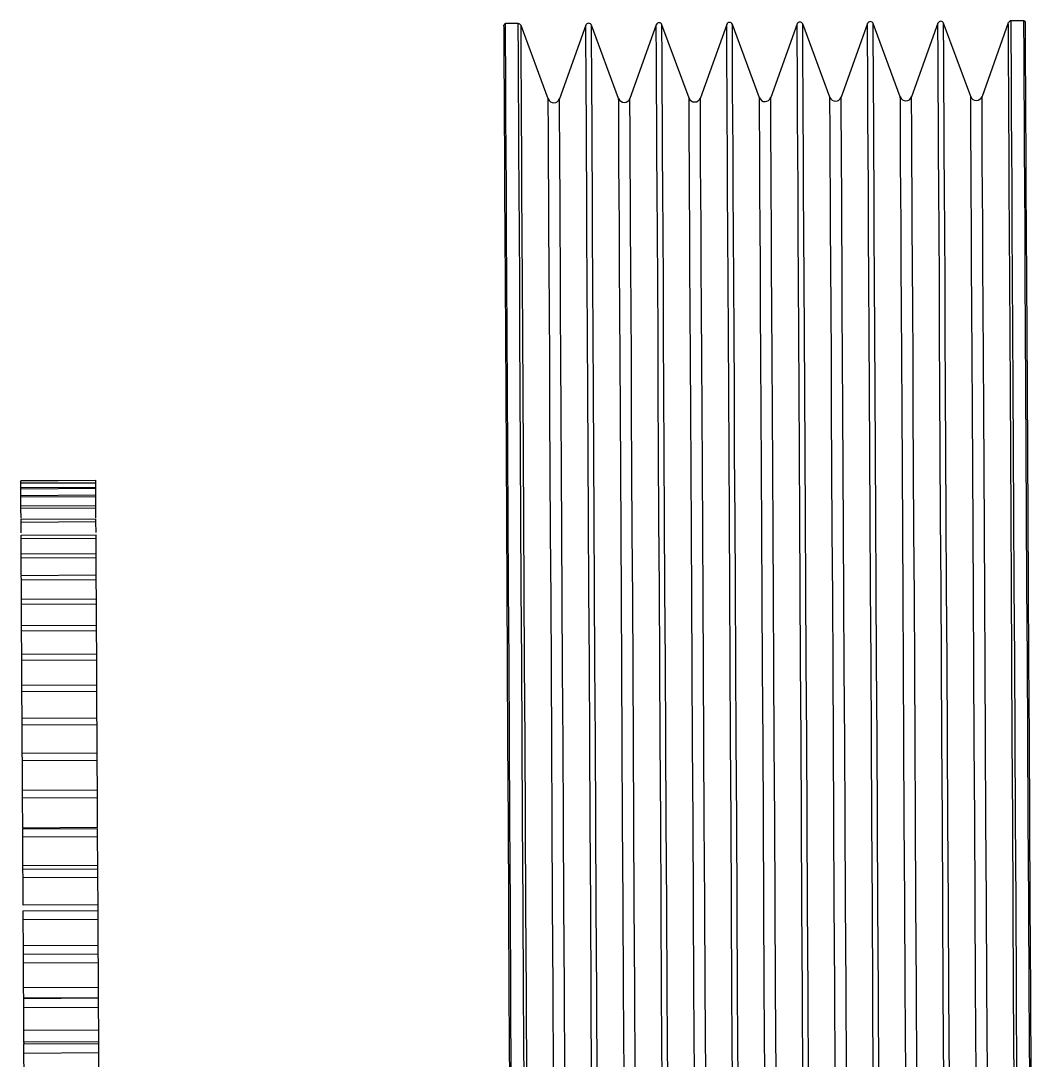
# Model space of a CAD drawing. Header units: millimetres. Extents: x -1795330 to -1787343, y -899964 to -866814.
# Drawn here: x -1787441.57 to -1787427.92, y -899872.8 to -899858.76 of the extents above; entities that cross this region are included whole.
import ezdxf

# ---------------------------------------------------------------- set-up
doc = ezdxf.new("R2010")
doc.units = ezdxf.units.MM

msp = doc.modelspace()

# ---------------------------------------------------------------- linework, layer by layer
at = {"color": 7, "linetype": 'Continuous', "lineweight": 25}
for p, q in [((-1787428.019, -899858.761), (-1787428.191, -899858.762)), ((-1787434.848, -899858.798), (-1787435.02, -899858.799)), ((-1787434.442, -899859.816), (-1787434.809, -899858.825)), ((-1787433.934, -899858.82), (-1787434.29, -899859.815)), ((-1787433.492, -899859.81), (-1787433.858, -899858.819)), ((-1787432.983, -899858.815), (-1787433.339, -899859.81)), ((-1787432.541, -899859.805), (-1787432.907, -899858.814)), ((-1787432.032, -899858.809), (-1787432.388, -899859.804)), ((-1787431.59, -899859.8), (-1787431.956, -899858.809)), ((-1787431.081, -899858.804), (-1787431.437, -899859.799)), ((-1787430.639, -899859.795), (-1787431.005, -899858.804)), ((-1787430.13, -899858.799), (-1787430.486, -899859.794)), ((-1787429.688, -899859.79), (-1787430.054, -899858.799)), ((-1787429.179, -899858.794), (-1787429.535, -899859.789)), ((-1787428.737, -899859.784), (-1787429.103, -899858.793)), ((-1787428.229, -899858.789), (-1787428.584, -899859.784)), ((-1787441.566, -899864.975), (-1787440.554, -899864.969)), ((-1787440.554, -899864.972), (-1787441.566, -899864.977)), ((-1787441.566, -899864.977), (-1787441.566, -899864.975)), ((-1787441.566, -899865.022), (-1787441.566, -899864.977)), ((-1787441.566, -899865.002), (-1787440.554, -899864.997)), ((-1787441.566, -899865.013), (-1787441.566, -899865.002)), ((-1787440.554, -899865.007), (-1787441.566, -899865.013)), ((-1787441.565, -899865.068), (-1787441.566, -899865.013)), ((-1787441.565, -899865.068), (-1787440.554, -899865.063)), ((-1787441.565, -899865.087), (-1787441.565, -899865.068)), ((-1787440.554, -899865.081), (-1787441.565, -899865.087)), ((-1787441.565, -899865.173), (-1787441.565, -899865.087)), ((-1787440.554, -899864.972), (-1787440.554, -899864.969)), ((-1787440.554, -899865.017), (-1787440.554, -899864.972)), ((-1787440.554, -899865.007), (-1787440.554, -899864.997)), ((-1787440.554, -899865.063), (-1787440.554, -899865.007)), ((-1787440.554, -899865.081), (-1787440.554, -899865.063)), ((-1787440.553, -899865.167), (-1787440.554, -899865.081)), ((-1787441.565, -899865.173), (-1787440.553, -899865.167)), ((-1787441.565, -899865.199), (-1787441.565, -899865.173)), ((-1787440.553, -899865.194), (-1787441.565, -899865.199)), ((-1787441.564, -899865.315), (-1787441.565, -899865.199)), ((-1787440.553, -899865.194), (-1787440.553, -899865.167)), ((-1787440.552, -899865.31), (-1787440.553, -899865.194)), ((-1787441.564, -899865.315), (-1787440.552, -899865.31)), ((-1787441.564, -899865.35), (-1787441.564, -899865.315)), ((-1787440.552, -899865.344), (-1787441.564, -899865.35)), ((-1787441.563, -899865.482), (-1787441.564, -899865.35)), ((-1787440.552, -899865.344), (-1787440.552, -899865.31)), ((-1787440.551, -899865.476), (-1787440.552, -899865.344)), ((-1787441.563, -899865.495), (-1787440.551, -899865.49)), ((-1787441.563, -899865.538), (-1787441.563, -899865.495)), ((-1787440.551, -899865.532), (-1787440.551, -899865.49)), ((-1787440.551, -899865.532), (-1787441.563, -899865.538)), ((-1787441.562, -899865.679), (-1787441.563, -899865.538)), ((-1787440.55, -899865.674), (-1787440.551, -899865.532)), ((-1787441.562, -899865.712), (-1787440.55, -899865.707)), ((-1787441.562, -899865.762), (-1787441.562, -899865.712)), ((-1787440.55, -899865.757), (-1787441.562, -899865.762)), ((-1787441.56, -899865.965), (-1787441.562, -899865.762)), ((-1787440.55, -899865.757), (-1787440.55, -899865.707)), ((-1787440.549, -899865.96), (-1787440.55, -899865.757)), ((-1787441.56, -899865.965), (-1787440.549, -899865.96)), ((-1787441.56, -899866.023), (-1787441.56, -899865.965)), ((-1787440.548, -899866.017), (-1787441.56, -899866.023)), ((-1787441.559, -899866.246), (-1787441.56, -899866.023)), ((-1787440.548, -899866.017), (-1787440.549, -899865.96)), ((-1787440.547, -899866.241), (-1787440.548, -899866.017)), ((-1787441.559, -899866.254), (-1787440.547, -899866.248)), ((-1787441.558, -899866.318), (-1787441.559, -899866.254)), ((-1787440.547, -899866.313), (-1787441.558, -899866.318)), ((-1787441.557, -899866.576), (-1787441.558, -899866.318)), ((-1787440.547, -899866.313), (-1787440.547, -899866.248)), ((-1787440.545, -899866.571), (-1787440.547, -899866.313)), ((-1787441.557, -899866.576), (-1787440.545, -899866.571)), ((-1787441.557, -899866.648), (-1787441.557, -899866.576)), ((-1787440.545, -899866.642), (-1787440.545, -899866.571)), ((-1787440.545, -899866.642), (-1787441.557, -899866.648)), ((-1787441.555, -899866.932), (-1787441.557, -899866.648)), ((-1787440.543, -899866.926), (-1787440.545, -899866.642)), ((-1787441.555, -899866.932), (-1787440.543, -899866.926)), ((-1787441.555, -899867.01), (-1787441.555, -899866.932)), ((-1787440.543, -899867.004), (-1787441.555, -899867.01)), ((-1787441.553, -899867.319), (-1787441.555, -899867.01)), ((-1787440.543, -899867.004), (-1787440.543, -899866.926)), ((-1787440.541, -899867.313), (-1787440.543, -899867.004)), ((-1787441.553, -899867.319), (-1787440.541, -899867.313)), ((-1787441.553, -899867.404), (-1787441.553, -899867.319)), ((-1787440.541, -899867.398), (-1787440.541, -899867.313)), ((-1787440.541, -899867.398), (-1787441.553, -899867.404)), ((-1787441.551, -899867.736), (-1787441.553, -899867.404)), ((-1787440.539, -899867.731), (-1787440.541, -899867.398)), ((-1787441.551, -899867.736), (-1787440.539, -899867.731)), ((-1787441.55, -899867.827), (-1787441.551, -899867.736)), ((-1787440.539, -899867.822), (-1787440.539, -899867.731)), ((-1787440.539, -899867.822), (-1787441.55, -899867.827)), ((-1787441.548, -899868.183), (-1787441.55, -899867.827)), ((-1787440.537, -899868.177), (-1787440.539, -899867.822)), ((-1787441.548, -899868.183), (-1787440.537, -899868.177)), ((-1787440.536, -899868.274), (-1787440.537, -899868.177)), ((-1787441.548, -899868.28), (-1787441.548, -899868.183)), ((-1787440.536, -899868.274), (-1787441.548, -899868.28)), ((-1787441.546, -899868.656), (-1787441.548, -899868.28)), ((-1787440.534, -899868.651), (-1787440.536, -899868.274)), ((-1787441.546, -899868.656), (-1787440.534, -899868.651)), ((-1787441.545, -899868.759), (-1787441.546, -899868.656)), ((-1787440.533, -899868.753), (-1787440.534, -899868.651)), ((-1787440.533, -899868.753), (-1787441.545, -899868.759)), ((-1787441.543, -899869.179), (-1787441.545, -899868.759)), ((-1787440.531, -899869.173), (-1787440.533, -899868.753)), ((-1787441.543, -899869.156), (-1787440.531, -899869.15)), ((-1787441.542, -899869.263), (-1787441.543, -899869.156)), ((-1787440.531, -899869.258), (-1787440.531, -899869.15)), ((-1787440.531, -899869.258), (-1787441.542, -899869.263)), ((-1787441.54, -899869.668), (-1787441.542, -899869.263)), ((-1787440.528, -899869.662), (-1787440.531, -899869.258)), ((-1787440.528, -899869.662), (-1787441.54, -899869.668)), ((-1787441.54, -899869.679), (-1787440.528, -899869.673)), ((-1787441.539, -899869.791), (-1787441.54, -899869.679)), ((-1787440.528, -899869.785), (-1787440.528, -899869.673)), ((-1787440.528, -899869.785), (-1787441.539, -899869.791)), ((-1787441.537, -899870.179), (-1787441.539, -899869.791)), ((-1787440.526, -899870.173), (-1787440.528, -899869.785)), ((-1787440.526, -899870.173), (-1787441.537, -899870.179)), ((-1787441.537, -899870.224), (-1787441.537, -899870.179)), ((-1787441.537, -899870.224), (-1787440.525, -899870.218)), ((-1787441.536, -899870.34), (-1787441.537, -899870.224)), ((-1787440.525, -899870.218), (-1787440.526, -899870.173)), ((-1787440.525, -899870.335), (-1787440.525, -899870.218)), ((-1787440.525, -899870.335), (-1787441.536, -899870.34)), ((-1787441.534, -899870.71), (-1787441.536, -899870.34)), ((-1787440.523, -899870.705), (-1787440.525, -899870.335)), ((-1787440.523, -899870.705), (-1787441.534, -899870.71)), ((-1787440.522, -899870.783), (-1787440.523, -899870.705)), ((-1787441.534, -899870.788), (-1787440.522, -899870.783)), ((-1787441.533, -899870.909), (-1787441.534, -899870.788)), ((-1787440.522, -899870.903), (-1787440.522, -899870.783)), ((-1787440.522, -899870.903), (-1787441.533, -899870.909)), ((-1787441.531, -899871.26), (-1787441.533, -899870.909)), ((-1787440.52, -899871.254), (-1787440.522, -899870.903)), ((-1787440.52, -899871.254), (-1787441.531, -899871.26)), ((-1787441.531, -899871.371), (-1787441.531, -899871.26)), ((-1787440.519, -899871.366), (-1787440.52, -899871.254)), ((-1787441.531, -899871.371), (-1787440.519, -899871.366)), ((-1787441.53, -899871.495), (-1787441.531, -899871.371)), ((-1787440.518, -899871.49), (-1787440.519, -899871.366)), ((-1787440.518, -899871.49), (-1787441.53, -899871.495)), ((-1787441.528, -899871.825), (-1787441.53, -899871.495)), ((-1787440.517, -899871.82), (-1787440.518, -899871.49)), ((-1787440.517, -899871.82), (-1787441.528, -899871.825)), ((-1787441.527, -899871.98), (-1787441.528, -899871.825)), ((-1787440.516, -899871.975), (-1787440.517, -899871.82)), ((-1787440.516, -899871.962), (-1787441.527, -899871.967)), ((-1787441.527, -899871.97), (-1787440.516, -899871.964)), ((-1787441.527, -899871.967), (-1787441.527, -899871.97)), ((-1787441.527, -899872.097), (-1787441.527, -899871.97)), ((-1787440.516, -899871.964), (-1787440.516, -899871.962)), ((-1787440.515, -899872.091), (-1787440.516, -899871.964)), ((-1787440.515, -899872.091), (-1787441.527, -899872.097)), ((-1787441.525, -899872.405), (-1787441.527, -899872.097)), ((-1787440.513, -899872.4), (-1787440.515, -899872.091)), ((-1787440.513, -899872.4), (-1787441.525, -899872.405)), ((-1787441.524, -899872.564), (-1787441.525, -899872.405)), ((-1787440.513, -899872.558), (-1787440.513, -899872.4)), ((-1787440.513, -899872.557), (-1787441.524, -899872.563)), ((-1787441.524, -899872.563), (-1787441.524, -899872.582)), ((-1787441.524, -899872.582), (-1787440.512, -899872.577)), ((-1787441.523, -899872.712), (-1787441.524, -899872.582)), ((-1787440.512, -899872.577), (-1787440.513, -899872.557)), ((-1787440.512, -899872.706), (-1787440.512, -899872.577)), ((-1787440.512, -899872.706), (-1787441.523, -899872.712)), ((-1787441.522, -899872.997), (-1787441.523, -899872.712)), ((-1787440.51, -899872.992), (-1787440.512, -899872.706))]:
    msp.add_line(p, q, dxfattribs=at)
at = {"color": 7, "linetype": 'Continuous', "lineweight": 25, "flags": 128}
for points in [[(-1787428.112, -899873.083), (-1787428.119, -899871.859), (-1787428.125, -899870.675), (-1787428.132, -899869.534), (-1787428.138, -899868.438), (-1787428.143, -899867.39), (-1787428.149, -899866.392), (-1787428.154, -899865.447), (-1787428.159, -899864.557), (-1787428.163, -899863.724), (-1787428.168, -899862.951), (-1787428.172, -899862.238), (-1787428.175, -899861.588), (-1787428.178, -899861.003), (-1787428.181, -899860.483), (-1787428.184, -899860.029), (-1787428.186, -899859.644), (-1787428.188, -899859.327), (-1787428.189, -899859.08), (-1787428.19, -899858.904), (-1787428.19, -899858.797), (-1787428.191, -899858.762), (-1787428.191, -899858.762)], [(-1787427.94, -899873.082), (-1787427.947, -899871.859), (-1787427.953, -899870.674), (-1787427.96, -899869.533), (-1787427.966, -899868.437), (-1787427.971, -899867.389), (-1787427.977, -899866.391), (-1787427.982, -899865.446), (-1787427.987, -899864.556), (-1787427.991, -899863.724), (-1787427.996, -899862.95), (-1787428, -899862.237), (-1787428.003, -899861.587), (-1787428.006, -899861.002), (-1787428.009, -899860.482), (-1787428.012, -899860.028), (-1787428.014, -899859.643), (-1787428.016, -899859.326), (-1787428.017, -899859.079), (-1787428.018, -899858.903), (-1787428.018, -899858.796), (-1787428.019, -899858.761), (-1787428.019, -899858.761)], [(-1787434.961, -899873.132), (-1787434.968, -899871.908), (-1787434.974, -899870.725), (-1787434.981, -899869.584), (-1787434.987, -899868.489), (-1787434.992, -899867.442), (-1787434.998, -899866.445), (-1787435.003, -899865.5), (-1787435.008, -899864.611), (-1787435.012, -899863.779), (-1787435.017, -899863.006), (-1787435.021, -899862.294), (-1787435.024, -899861.644), (-1787435.027, -899861.059), (-1787435.03, -899860.539), (-1787435.033, -899860.086), (-1787435.035, -899859.701), (-1787435.037, -899859.385), (-1787435.038, -899859.138), (-1787435.039, -899858.961), (-1787435.039, -899858.855), (-1787435.04, -899858.82), (-1787435.04, -899858.82)], [(-1787434.941, -899873.121), (-1787434.948, -899871.897), (-1787434.954, -899870.713), (-1787434.96, -899869.571), (-1787434.966, -899868.475), (-1787434.972, -899867.427), (-1787434.978, -899866.429), (-1787434.983, -899865.484), (-1787434.988, -899864.595), (-1787434.992, -899863.762), (-1787434.997, -899862.988), (-1787435, -899862.276), (-1787435.004, -899861.626), (-1787435.007, -899861.04), (-1787435.01, -899860.52), (-1787435.013, -899860.067), (-1787435.015, -899859.681), (-1787435.016, -899859.365), (-1787435.018, -899859.118), (-1787435.019, -899858.941), (-1787435.019, -899858.835), (-1787435.02, -899858.799), (-1787435.02, -899858.799)], [(-1787434.769, -899873.12), (-1787434.776, -899871.896), (-1787434.782, -899870.712), (-1787434.788, -899869.57), (-1787434.794, -899868.474), (-1787434.8, -899867.426), (-1787434.806, -899866.428), (-1787434.811, -899865.484), (-1787434.816, -899864.594), (-1787434.82, -899863.761), (-1787434.825, -899862.987), (-1787434.828, -899862.275), (-1787434.832, -899861.625), (-1787434.835, -899861.039), (-1787434.838, -899860.519), (-1787434.841, -899860.066), (-1787434.843, -899859.68), (-1787434.844, -899859.364), (-1787434.846, -899859.117), (-1787434.847, -899858.94), (-1787434.847, -899858.834), (-1787434.848, -899858.798), (-1787434.848, -899858.798)], [(-1787434.731, -899873.134), (-1787434.738, -899871.911), (-1787434.744, -899870.728), (-1787434.75, -899869.587), (-1787434.756, -899868.492), (-1787434.762, -899867.445), (-1787434.768, -899866.448), (-1787434.773, -899865.504), (-1787434.778, -899864.615), (-1787434.782, -899863.783), (-1787434.786, -899863.01), (-1787434.79, -899862.298), (-1787434.794, -899861.649), (-1787434.797, -899861.064), (-1787434.8, -899860.544), (-1787434.802, -899860.091), (-1787434.805, -899859.706), (-1787434.806, -899859.39), (-1787434.808, -899859.143), (-1787434.809, -899858.966), (-1787434.809, -899858.86), (-1787434.809, -899858.825), (-1787434.809, -899858.825)], [(-1787433.856, -899873.129), (-1787433.863, -899871.906), (-1787433.869, -899870.723), (-1787433.875, -899869.582), (-1787433.881, -899868.487), (-1787433.887, -899867.44), (-1787433.893, -899866.443), (-1787433.898, -899865.499), (-1787433.903, -899864.61), (-1787433.907, -899863.778), (-1787433.911, -899863.005), (-1787433.915, -899862.293), (-1787433.919, -899861.644), (-1787433.922, -899861.059), (-1787433.925, -899860.539), (-1787433.927, -899860.086), (-1787433.93, -899859.701), (-1787433.931, -899859.385), (-1787433.933, -899859.138), (-1787433.934, -899858.962), (-1787433.934, -899858.855), (-1787433.934, -899858.82), (-1787433.934, -899858.82)], [(-1787433.78, -899873.128), (-1787433.787, -899871.906), (-1787433.793, -899870.722), (-1787433.799, -899869.582), (-1787433.805, -899868.487), (-1787433.811, -899867.44), (-1787433.817, -899866.443), (-1787433.822, -899865.499), (-1787433.827, -899864.61), (-1787433.831, -899863.778), (-1787433.835, -899863.005), (-1787433.839, -899862.293), (-1787433.843, -899861.644), (-1787433.846, -899861.058), (-1787433.849, -899860.539), (-1787433.851, -899860.086), (-1787433.854, -899859.701), (-1787433.855, -899859.385), (-1787433.857, -899859.138), (-1787433.858, -899858.961), (-1787433.858, -899858.855), (-1787433.858, -899858.819), (-1787433.858, -899858.819)], [(-1787432.905, -899873.124), (-1787432.912, -899871.901), (-1787432.918, -899870.718), (-1787432.924, -899869.577), (-1787432.93, -899868.482), (-1787432.936, -899867.435), (-1787432.942, -899866.438), (-1787432.947, -899865.494), (-1787432.952, -899864.605), (-1787432.956, -899863.773), (-1787432.96, -899863), (-1787432.964, -899862.288), (-1787432.968, -899861.639), (-1787432.971, -899861.054), (-1787432.974, -899860.534), (-1787432.976, -899860.081), (-1787432.979, -899859.696), (-1787432.98, -899859.38), (-1787432.982, -899859.133), (-1787432.983, -899858.956), (-1787432.983, -899858.85), (-1787432.983, -899858.815), (-1787432.983, -899858.815)], [(-1787432.829, -899873.123), (-1787432.836, -899871.9), (-1787432.842, -899870.717), (-1787432.848, -899869.577), (-1787432.854, -899868.482), (-1787432.86, -899867.434), (-1787432.866, -899866.438), (-1787432.871, -899865.494), (-1787432.876, -899864.604), (-1787432.88, -899863.773), (-1787432.884, -899863), (-1787432.888, -899862.288), (-1787432.892, -899861.638), (-1787432.895, -899861.053), (-1787432.898, -899860.534), (-1787432.9, -899860.081), (-1787432.903, -899859.696), (-1787432.904, -899859.379), (-1787432.906, -899859.133), (-1787432.907, -899858.956), (-1787432.907, -899858.85), (-1787432.907, -899858.814), (-1787432.907, -899858.814)], [(-1787431.954, -899873.118), (-1787431.961, -899871.895), (-1787431.967, -899870.712), (-1787431.973, -899869.572), (-1787431.979, -899868.477), (-1787431.985, -899867.43), (-1787431.991, -899866.433), (-1787431.996, -899865.489), (-1787432.001, -899864.6), (-1787432.005, -899863.768), (-1787432.009, -899862.995), (-1787432.013, -899862.283), (-1787432.017, -899861.634), (-1787432.02, -899861.048), (-1787432.023, -899860.529), (-1787432.026, -899860.076), (-1787432.028, -899859.691), (-1787432.029, -899859.375), (-1787432.031, -899859.128), (-1787432.032, -899858.951), (-1787432.032, -899858.845), (-1787432.032, -899858.809), (-1787432.032, -899858.809)], [(-1787431.878, -899873.118), (-1787431.885, -899871.895), (-1787431.891, -899870.712), (-1787431.897, -899869.572), (-1787431.903, -899868.476), (-1787431.909, -899867.429), (-1787431.915, -899866.432), (-1787431.92, -899865.488), (-1787431.925, -899864.599), (-1787431.929, -899863.767), (-1787431.933, -899862.994), (-1787431.937, -899862.283), (-1787431.941, -899861.633), (-1787431.944, -899861.048), (-1787431.947, -899860.528), (-1787431.949, -899860.075), (-1787431.952, -899859.69), (-1787431.953, -899859.374), (-1787431.955, -899859.127), (-1787431.956, -899858.951), (-1787431.956, -899858.844), (-1787431.956, -899858.809), (-1787431.956, -899858.809)], [(-1787431.003, -899873.113), (-1787431.01, -899871.89), (-1787431.016, -899870.707), (-1787431.022, -899869.567), (-1787431.028, -899868.472), (-1787431.034, -899867.424), (-1787431.04, -899866.428), (-1787431.045, -899865.484), (-1787431.05, -899864.594), (-1787431.054, -899863.763), (-1787431.059, -899862.99), (-1787431.062, -899862.278), (-1787431.066, -899861.628), (-1787431.069, -899861.043), (-1787431.072, -899860.524), (-1787431.075, -899860.071), (-1787431.077, -899859.686), (-1787431.078, -899859.369), (-1787431.08, -899859.123), (-1787431.081, -899858.946), (-1787431.081, -899858.84), (-1787431.081, -899858.804), (-1787431.081, -899858.804)], [(-1787430.927, -899873.113), (-1787430.934, -899871.89), (-1787430.94, -899870.707), (-1787430.946, -899869.566), (-1787430.952, -899868.471), (-1787430.958, -899867.424), (-1787430.964, -899866.427), (-1787430.969, -899865.483), (-1787430.974, -899864.594), (-1787430.978, -899863.762), (-1787430.982, -899862.989), (-1787430.986, -899862.277), (-1787430.99, -899861.628), (-1787430.993, -899861.043), (-1787430.996, -899860.523), (-1787430.998, -899860.07), (-1787431.001, -899859.685), (-1787431.002, -899859.369), (-1787431.004, -899859.122), (-1787431.005, -899858.945), (-1787431.005, -899858.839), (-1787431.005, -899858.804), (-1787431.005, -899858.804)], [(-1787430.052, -899873.108), (-1787430.059, -899871.885), (-1787430.065, -899870.702), (-1787430.071, -899869.562), (-1787430.077, -899868.466), (-1787430.083, -899867.419), (-1787430.089, -899866.422), (-1787430.094, -899865.478), (-1787430.099, -899864.589), (-1787430.103, -899863.757), (-1787430.108, -899862.984), (-1787430.111, -899862.273), (-1787430.115, -899861.623), (-1787430.118, -899861.038), (-1787430.121, -899860.518), (-1787430.124, -899860.065), (-1787430.126, -899859.68), (-1787430.127, -899859.364), (-1787430.129, -899859.117), (-1787430.13, -899858.941), (-1787430.13, -899858.834), (-1787430.13, -899858.799), (-1787430.13, -899858.799)], [(-1787429.976, -899873.108), (-1787429.983, -899871.885), (-1787429.989, -899870.702), (-1787429.995, -899869.561), (-1787430.001, -899868.466), (-1787430.007, -899867.419), (-1787430.013, -899866.422), (-1787430.018, -899865.478), (-1787430.023, -899864.589), (-1787430.027, -899863.757), (-1787430.031, -899862.984), (-1787430.035, -899862.272), (-1787430.039, -899861.623), (-1787430.042, -899861.038), (-1787430.045, -899860.518), (-1787430.047, -899860.065), (-1787430.05, -899859.68), (-1787430.051, -899859.364), (-1787430.053, -899859.117), (-1787430.054, -899858.94), (-1787430.054, -899858.834), (-1787430.054, -899858.799), (-1787430.054, -899858.799)], [(-1787429.101, -899873.103), (-1787429.108, -899871.88), (-1787429.114, -899870.697), (-1787429.12, -899869.556), (-1787429.126, -899868.461), (-1787429.132, -899867.414), (-1787429.138, -899866.417), (-1787429.143, -899865.473), (-1787429.148, -899864.584), (-1787429.152, -899863.752), (-1787429.157, -899862.979), (-1787429.16, -899862.267), (-1787429.164, -899861.618), (-1787429.167, -899861.033), (-1787429.17, -899860.513), (-1787429.173, -899860.06), (-1787429.175, -899859.675), (-1787429.176, -899859.359), (-1787429.178, -899859.112), (-1787429.179, -899858.935), (-1787429.179, -899858.829), (-1787429.179, -899858.794), (-1787429.179, -899858.794)], [(-1787429.025, -899873.102), (-1787429.032, -899871.879), (-1787429.038, -899870.696), (-1787429.044, -899869.556), (-1787429.05, -899868.461), (-1787429.056, -899867.414), (-1787429.062, -899866.417), (-1787429.067, -899865.473), (-1787429.072, -899864.584), (-1787429.076, -899863.752), (-1787429.08, -899862.979), (-1787429.084, -899862.267), (-1787429.088, -899861.618), (-1787429.091, -899861.032), (-1787429.094, -899860.513), (-1787429.096, -899860.06), (-1787429.099, -899859.675), (-1787429.1, -899859.358), (-1787429.102, -899859.112), (-1787429.103, -899858.935), (-1787429.103, -899858.829), (-1787429.103, -899858.793), (-1787429.103, -899858.793)], [(-1787428.15, -899873.097), (-1787428.157, -899871.875), (-1787428.163, -899870.692), (-1787428.169, -899869.551), (-1787428.175, -899868.456), (-1787428.181, -899867.409), (-1787428.187, -899866.412), (-1787428.192, -899865.468), (-1787428.197, -899864.579), (-1787428.201, -899863.747), (-1787428.206, -899862.974), (-1787428.209, -899862.262), (-1787428.213, -899861.613), (-1787428.216, -899861.028), (-1787428.219, -899860.508), (-1787428.222, -899860.055), (-1787428.224, -899859.67), (-1787428.225, -899859.354), (-1787428.227, -899859.107), (-1787428.228, -899858.93), (-1787428.228, -899858.824), (-1787428.229, -899858.789), (-1787428.229, -899858.789)], [(-1787427.92, -899873.093), (-1787427.926, -899871.87), (-1787427.933, -899870.686), (-1787427.939, -899869.546), (-1787427.945, -899868.45), (-1787427.951, -899867.403), (-1787427.956, -899866.406), (-1787427.962, -899865.462), (-1787427.967, -899864.572), (-1787427.971, -899863.74), (-1787427.975, -899862.967), (-1787427.979, -899862.255), (-1787427.983, -899861.606), (-1787427.986, -899861.02), (-1787427.989, -899860.501), (-1787427.991, -899860.048), (-1787427.993, -899859.663), (-1787427.995, -899859.346), (-1787427.997, -899859.099), (-1787427.998, -899858.923), (-1787427.998, -899858.816), (-1787427.998, -899858.781), (-1787427.998, -899858.781)], [(-1787434.37, -899873.025), (-1787434.377, -899871.835), (-1787434.383, -899870.688), (-1787434.389, -899869.585), (-1787434.395, -899868.529), (-1787434.4, -899867.524), (-1787434.405, -899866.571), (-1787434.41, -899865.674), (-1787434.415, -899864.833), (-1787434.419, -899864.052), (-1787434.423, -899863.332), (-1787434.427, -899862.675), (-1787434.43, -899862.083), (-1787434.433, -899861.557), (-1787434.435, -899861.099), (-1787434.438, -899860.709), (-1787434.439, -899860.388), (-1787434.441, -899860.138), (-1787434.442, -899859.959), (-1787434.442, -899859.852), (-1787434.442, -899859.816), (-1787434.442, -899859.816)], [(-1787434.218, -899873.024), (-1787434.224, -899871.835), (-1787434.231, -899870.687), (-1787434.237, -899869.584), (-1787434.243, -899868.528), (-1787434.248, -899867.523), (-1787434.253, -899866.57), (-1787434.258, -899865.673), (-1787434.263, -899864.832), (-1787434.267, -899864.051), (-1787434.271, -899863.331), (-1787434.275, -899862.674), (-1787434.278, -899862.082), (-1787434.281, -899861.556), (-1787434.283, -899861.098), (-1787434.285, -899860.708), (-1787434.287, -899860.387), (-1787434.289, -899860.137), (-1787434.29, -899859.958), (-1787434.29, -899859.851), (-1787434.29, -899859.815)], [(-1787433.419, -899873.02), (-1787433.426, -899871.83), (-1787433.432, -899870.682), (-1787433.438, -899869.58), (-1787433.444, -899868.524), (-1787433.449, -899867.519), (-1787433.454, -899866.566), (-1787433.459, -899865.668), (-1787433.464, -899864.828), (-1787433.468, -899864.047), (-1787433.472, -899863.327), (-1787433.476, -899862.67), (-1787433.479, -899862.078), (-1787433.482, -899861.552), (-1787433.484, -899861.093), (-1787433.487, -899860.703), (-1787433.488, -899860.383), (-1787433.49, -899860.133), (-1787433.491, -899859.954), (-1787433.491, -899859.846), (-1787433.492, -899859.81), (-1787433.492, -899859.81)], [(-1787433.267, -899873.019), (-1787433.273, -899871.829), (-1787433.28, -899870.682), (-1787433.286, -899869.579), (-1787433.292, -899868.523), (-1787433.297, -899867.518), (-1787433.302, -899866.565), (-1787433.307, -899865.668), (-1787433.312, -899864.827), (-1787433.316, -899864.046), (-1787433.32, -899863.326), (-1787433.324, -899862.669), (-1787433.327, -899862.077), (-1787433.33, -899861.551), (-1787433.332, -899861.093), (-1787433.335, -899860.703), (-1787433.336, -899860.382), (-1787433.338, -899860.132), (-1787433.339, -899859.953), (-1787433.339, -899859.846), (-1787433.339, -899859.81)], [(-1787432.468, -899873.015), (-1787432.475, -899871.825), (-1787432.481, -899870.677), (-1787432.487, -899869.574), (-1787432.493, -899868.519), (-1787432.498, -899867.514), (-1787432.503, -899866.561), (-1787432.508, -899865.663), (-1787432.513, -899864.823), (-1787432.517, -899864.042), (-1787432.521, -899863.322), (-1787432.525, -899862.665), (-1787432.528, -899862.073), (-1787432.531, -899861.547), (-1787432.533, -899861.088), (-1787432.536, -899860.698), (-1787432.537, -899860.378), (-1787432.539, -899860.128), (-1787432.54, -899859.949), (-1787432.54, -899859.841), (-1787432.541, -899859.805), (-1787432.541, -899859.805)], [(-1787432.316, -899873.014), (-1787432.322, -899871.824), (-1787432.329, -899870.676), (-1787432.335, -899869.573), (-1787432.341, -899868.518), (-1787432.346, -899867.513), (-1787432.351, -899866.56), (-1787432.356, -899865.662), (-1787432.361, -899864.822), (-1787432.365, -899864.041), (-1787432.369, -899863.321), (-1787432.373, -899862.664), (-1787432.376, -899862.072), (-1787432.379, -899861.546), (-1787432.381, -899861.087), (-1787432.384, -899860.697), (-1787432.385, -899860.377), (-1787432.387, -899860.127), (-1787432.388, -899859.948), (-1787432.388, -899859.84), (-1787432.388, -899859.804)], [(-1787431.517, -899873.009), (-1787431.524, -899871.82), (-1787431.53, -899870.672), (-1787431.536, -899869.569), (-1787431.542, -899868.514), (-1787431.547, -899867.508), (-1787431.552, -899866.556), (-1787431.557, -899865.658), (-1787431.562, -899864.818), (-1787431.566, -899864.036), (-1787431.57, -899863.316), (-1787431.574, -899862.66), (-1787431.577, -899862.067), (-1787431.58, -899861.541), (-1787431.583, -899861.083), (-1787431.585, -899860.693), (-1787431.586, -899860.373), (-1787431.588, -899860.123), (-1787431.589, -899859.944), (-1787431.589, -899859.836), (-1787431.59, -899859.8), (-1787431.59, -899859.8)], [(-1787431.365, -899873.009), (-1787431.371, -899871.819), (-1787431.378, -899870.671), (-1787431.384, -899869.568), (-1787431.39, -899868.513), (-1787431.395, -899867.508), (-1787431.4, -899866.555), (-1787431.405, -899865.657), (-1787431.41, -899864.817), (-1787431.414, -899864.036), (-1787431.418, -899863.316), (-1787431.422, -899862.659), (-1787431.425, -899862.067), (-1787431.428, -899861.541), (-1787431.43, -899861.082), (-1787431.433, -899860.692), (-1787431.434, -899860.372), (-1787431.436, -899860.122), (-1787431.437, -899859.943), (-1787431.437, -899859.835), (-1787431.437, -899859.799)], [(-1787430.566, -899873.004), (-1787430.573, -899871.815), (-1787430.579, -899870.667), (-1787430.585, -899869.564), (-1787430.591, -899868.508), (-1787430.596, -899867.503), (-1787430.601, -899866.55), (-1787430.606, -899865.653), (-1787430.611, -899864.812), (-1787430.615, -899864.031), (-1787430.619, -899863.311), (-1787430.623, -899862.654), (-1787430.626, -899862.062), (-1787430.629, -899861.536), (-1787430.632, -899861.078), (-1787430.634, -899860.688), (-1787430.635, -899860.367), (-1787430.637, -899860.117), (-1787430.638, -899859.938), (-1787430.638, -899859.831), (-1787430.639, -899859.795), (-1787430.639, -899859.795)], [(-1787430.414, -899873.003), (-1787430.421, -899871.814), (-1787430.427, -899870.666), (-1787430.433, -899869.563), (-1787430.439, -899868.508), (-1787430.444, -899867.502), (-1787430.449, -899866.55), (-1787430.454, -899865.652), (-1787430.459, -899864.811), (-1787430.463, -899864.03), (-1787430.467, -899863.31), (-1787430.471, -899862.654), (-1787430.474, -899862.061), (-1787430.477, -899861.535), (-1787430.479, -899861.077), (-1787430.482, -899860.687), (-1787430.483, -899860.367), (-1787430.485, -899860.117), (-1787430.486, -899859.937), (-1787430.486, -899859.83), (-1787430.486, -899859.794)], [(-1787429.615, -899872.999), (-1787429.622, -899871.809), (-1787429.628, -899870.662), (-1787429.634, -899869.559), (-1787429.64, -899868.503), (-1787429.645, -899867.498), (-1787429.651, -899866.545), (-1787429.655, -899865.648), (-1787429.66, -899864.807), (-1787429.664, -899864.026), (-1787429.668, -899863.306), (-1787429.672, -899862.649), (-1787429.675, -899862.057), (-1787429.678, -899861.531), (-1787429.681, -899861.072), (-1787429.683, -899860.683), (-1787429.684, -899860.362), (-1787429.686, -899860.112), (-1787429.687, -899859.933), (-1787429.687, -899859.826), (-1787429.688, -899859.79), (-1787429.688, -899859.79)], [(-1787429.463, -899872.998), (-1787429.47, -899871.808), (-1787429.476, -899870.661), (-1787429.482, -899869.558), (-1787429.488, -899868.502), (-1787429.493, -899867.497), (-1787429.498, -899866.544), (-1787429.503, -899865.647), (-1787429.508, -899864.806), (-1787429.512, -899864.025), (-1787429.516, -899863.305), (-1787429.52, -899862.648), (-1787429.523, -899862.056), (-1787429.526, -899861.53), (-1787429.528, -899861.072), (-1787429.531, -899860.682), (-1787429.532, -899860.361), (-1787429.534, -899860.111), (-1787429.535, -899859.932), (-1787429.535, -899859.825), (-1787429.535, -899859.789)], [(-1787428.664, -899872.994), (-1787428.671, -899871.804), (-1787428.677, -899870.656), (-1787428.683, -899869.553), (-1787428.689, -899868.498), (-1787428.694, -899867.493), (-1787428.7, -899866.54), (-1787428.704, -899865.642), (-1787428.709, -899864.802), (-1787428.713, -899864.021), (-1787428.717, -899863.301), (-1787428.721, -899862.644), (-1787428.724, -899862.052), (-1787428.727, -899861.526), (-1787428.73, -899861.067), (-1787428.732, -899860.677), (-1787428.733, -899860.357), (-1787428.735, -899860.107), (-1787428.736, -899859.928), (-1787428.736, -899859.82), (-1787428.737, -899859.784), (-1787428.737, -899859.784)], [(-1787428.512, -899872.993), (-1787428.519, -899871.803), (-1787428.525, -899870.656), (-1787428.531, -899869.553), (-1787428.537, -899868.497), (-1787428.542, -899867.492), (-1787428.547, -899866.539), (-1787428.552, -899865.642), (-1787428.557, -899864.801), (-1787428.561, -899864.02), (-1787428.565, -899863.3), (-1787428.569, -899862.643), (-1787428.572, -899862.051), (-1787428.575, -899861.525), (-1787428.577, -899861.066), (-1787428.58, -899860.676), (-1787428.581, -899860.356), (-1787428.583, -899860.106), (-1787428.584, -899859.927), (-1787428.584, -899859.819), (-1787428.584, -899859.784)]]:
    msp.add_lwpolyline(points, dxfattribs=at)
at = {"color": 7, "linetype": 'Continuous', "lineweight": 25}
for centre, radius, start, end in [((-1787429.141, -899858.807), 0.0405, 20.3143, 160.3143), ((-1787428.19, -899858.802), 0.0405, 90.3143, 160.3143), ((-1787428.019, -899858.781), 0.0202, 0.3143, 90.3143), ((-1787435.019, -899858.819), 0.0202, 90.3143, 180.3143), ((-1787434.847, -899858.839), 0.0405, 20.3143, 90.3143), ((-1787433.896, -899858.834), 0.0405, 20.3143, 160.3143), ((-1787432.945, -899858.828), 0.0405, 20.3143, 160.3143), ((-1787431.994, -899858.823), 0.0405, 20.3143, 160.3143), ((-1787431.043, -899858.818), 0.0405, 20.3143, 160.3143), ((-1787430.092, -899858.813), 0.0405, 20.3143, 160.3143), ((-1787434.367, -899859.788), 0.0809, 200.3143, 340.3143), ((-1787433.416, -899859.782), 0.0809, 200.3143, 340.3143), ((-1787432.465, -899859.777), 0.0809, 200.3143, 340.3143), ((-1787431.514, -899859.772), 0.0809, 200.3143, 340.3143), ((-1787430.563, -899859.767), 0.0809, 200.3143, 340.3143), ((-1787429.612, -899859.762), 0.0809, 200.3143, 340.3143), ((-1787428.661, -899859.756), 0.0809, 200.3143, 340.3143)]:
    msp.add_arc(centre, radius, start, end, dxfattribs=at)

doc.saveas('drawing.dxf')
